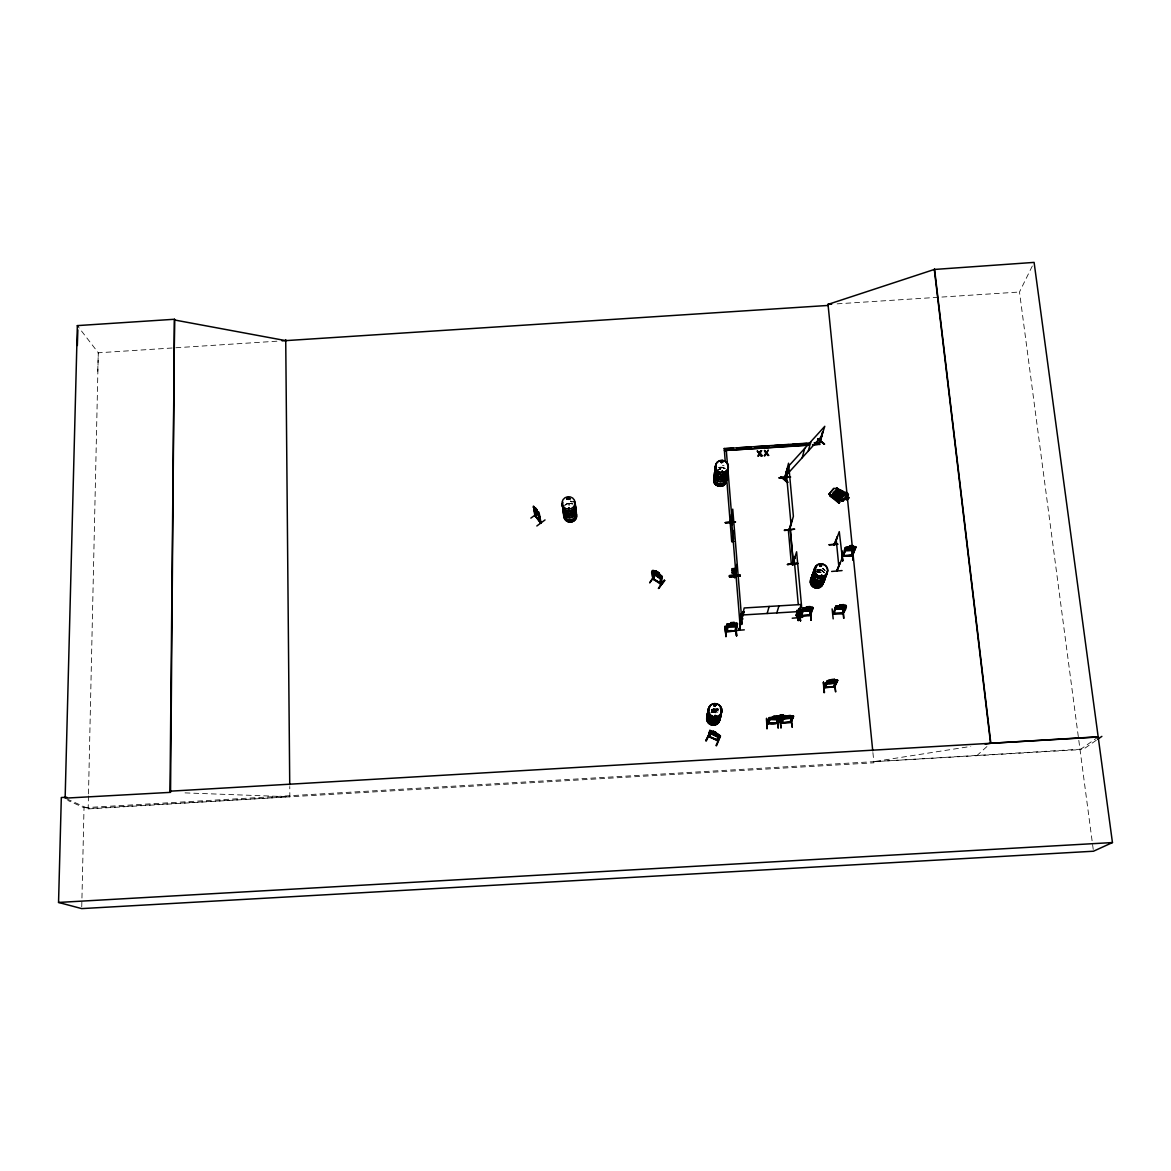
<?xml version="1.0" encoding="UTF-8"?>
<svg xmlns="http://www.w3.org/2000/svg" width="1171" height="1171" viewBox="0 0 1171 1171"><rect width="100%" height="100%" fill="white"/><g stroke="black" fill="none" stroke-linecap="round" stroke-linejoin="round"><path stroke-width="0.75" stroke-dasharray="5 3.75" d="M81.75 906.808L84.019 807.712L67.801 800.437M872.907 752.558L873.932 762.804L88.176 808.532L88.454 795.768M88.498 793.938L98.291 352.793L77.959 326.416M97.749 371.28L98.291 352.793L278.449 341.098M817.739 572.282L817.475 571.331M818.339 570.833L818.456 572.151L818.017 570.877M818.734 572.37L819.144 571.404M819.407 571.741L818.573 570.584M719.638 469.337L720.282 468.166L720.18 469.483A6.514 6.148 4.8 0 0 718.511 469.878M720.019 469.117L720.063 468.488M714.456 709.421L714.003 710.373L713.08 709.875M818.134 572.063L817.753 571.214M712.729 709.509L714.603 709.143M714.486 709.787L714.076 709.011L711.617 709.524A6.777 6.631 19.4 0 1 718.262 710.943M568.579 505.023L569.882 505.052M1093.231 849.429L1019.487 292.018L1033.334 263.943M976.716 755.763L989.305 744.419M564.539 505.418L567.379 503.53L570.789 503.413M1080.013 749.747L1098.135 737.013M1096.29 740.262L1083.746 749.016L873.815 761.648L970.788 746.41M713.52 708.967L718.306 710.856A6.777 6.631 19.4 0 0 711.646 709.538M713.124 710.402L714.295 710.475M565.842 504.35L569.077 503.296M568.638 504.35L569.399 504.203M713.402 708.748L714.208 708.806M713.051 710.695L717.969 712.363A6.645 6.499 19.6 0 0 711.383 711.06L713.066 710.738M711.046 712.392L716.198 712.758M720.253 468.137L721.234 468.327M720.194 469.425L718.511 469.732A6.411 6.06 4.8 0 1 720.209 469.395M816.582 569.999L818.324 569.604M818.324 570.599L817.446 571.858M815.967 571.887L821.032 572.209A6.572 6.25 16.2 0 0 816.011 571.872A6.587 6.265 16.2 0 1 821.032 572.18A6.675 6.353 16.2 0 0 817.621 571.565M837.133 303.845L1019.487 292.018M88.162 808.927L289.852 796.792L289.764 786.502M84.019 807.712L1080.16 749.645M185.018 792.884L289.852 796.792M818.295 569.677L821.749 570.248L824.428 572.458L823.198 571.272M712.773 712.085L714.515 712.202M723.839 467.727L725.259 468.737L722.2 467.214L718.789 467.522A6.411 6.06 4.7 0 1 725.171 468.663M722.185 467.331L723.81 467.858M820.037 569.823L821.705 570.365M570.467 501.173L572.107 501.7L570.467 501.188A6.47 6.162 -7.7 0 1 572.034 501.642M714.808 710.87L716.462 711.426M66.791 798.9L88.176 808.532M823.945 569.267L822.452 568.33L825.145 570.54M718.613 709.494L717.12 708.455L718.584 709.509A6.733 6.572 19.3 0 0 717.076 708.543M719.814 469.483L719.667 469.059M570.497 501.525A6.47 6.162 -7.7 0 1 572.092 502.037M570.497 501.305A6.558 6.25 -7.7 0 1 572.107 501.832M718.833 467.697A6.455 6.104 4.7 0 1 725.171 468.883M722.463 465.297A6.47 6.104 4.7 0 1 724.059 465.809M718.818 467.858A6.426 6.06 4.7 0 1 723.722 468.151M715.364 708.235A6.675 6.514 19.3 0 1 718.467 709.743M711.339 711.309A6.645 6.484 19.6 0 1 717.838 712.612M711.119 712.51A6.587 6.441 19.8 0 1 716.125 712.861A6.616 6.47 19.8 0 0 711.09 712.568M711.324 711.134A6.748 6.602 19.6 0 1 717.925 712.451M711.339 711.046A6.748 6.602 19.6 0 1 717.94 712.378M711.646 709.802A6.675 6.514 19.5 0 1 718.174 711.119M711.69 709.553A6.675 6.528 19.4 0 1 718.233 710.856M822.32 568.652A6.631 6.309 16 0 1 824.955 570.819M822.408 568.462A6.733 6.397 16 0 1 825.072 570.658M824.208 572.765A6.602 6.265 16.1 0 0 816.582 570.292A6.587 6.265 16.1 0 1 824.194 572.78A6.616 6.294 16.1 0 0 816.611 570.175M817.548 571.887A6.587 6.265 16.2 0 1 820.9 572.531M817.592 571.682A6.675 6.353 16.2 0 1 820.973 572.326M572.385 503.837L570.775 503.31L572.399 503.94M572.312 504.028A6.411 6.104 -7.6 0 0 564.656 505.477A6.411 6.104 -7.6 0 1 572.326 504.042M824.325 572.458A6.602 6.279 16.1 0 0 816.685 569.984A6.587 6.265 16.1 0 1 824.311 572.473"/><path stroke-width="1.5" d="M169.985 792.035L174.523 319.259L77.345 325.611L65.137 798.154L170.556 792.357L174.523 319.259M649.803 582.602L655.233 574.258M729.445 575.664L739.809 574.771L729.431 575.59L729.533 576.908L739.911 576.059L729.533 576.908M652.671 578.547C655.175 584.812 653.052 558.757 652.789 579.016M652.876 578.254C646.89 559.167 665.421 582.119 658.878 572.897L656.009 571.024L658.878 572.897M653.916 571.653L653.696 578.942M733.836 630.715L744.302 629.837M985.162 744.141L990.549 743.292L934.297 269.462L1034.095 262.392L1112.45 842.564L1093.465 851.229L81.707 908.608L58.55 902.446L61.316 797.524L66.791 797.217M655.672 574.405L654.75 573.849L656.697 574.039L654.926 571.785L659.697 574.917L657.868 574.8L659.727 577.098L654.589 573.146L654.633 571.419L656.082 572.048L656.097 571.111M656.009 571.024L655.921 572.048L654.062 570.833M656.58 571.58L658.292 572.707M77.345 345.504L77.857 329.885M658.775 572.868L658.673 575.825L656.009 574.083L656.067 572.356L658.731 574.097M664.294 580.055L658.541 588.457L664.704 580.45M660.693 583.582L660.429 583.963M661.234 584.417L660.4 584.007C658.936 580.904 662.435 575.415 660.664 576.483M660.868 576.191L660.634 583.29M660.605 578.737L661.527 578.576L661.688 576.03L661.439 584.139M661.322 583.67L652.964 578.576M652.862 578.518L661.395 584.007L661.688 576.03M819.554 565.593L820.505 564.568M819.656 565.315C819.568 568.096 823.315 564.92 820.49 564.539M820.095 565.769L819.963 565.125M821.281 565.739L821.208 565.051M819.817 566.003L819.7 565.783A6.763 6.426 16 0 1 821.515 565.798L820.403 564.846M821.354 575.795L821.779 575.093M792.606 564.876L792.401 564.29M797.671 617.703L799.969 609.798L797.612 616.458M785.229 478.105L784.614 478.558L788.537 463.218L793.382 516.294L789.664 529.658L789.649 528.282M658.424 588.398L664.704 580.479M784.585 477.709L785.112 478.602L784.702 477.358M785.097 478.427L785.009 477.68M730.689 523.32L732.739 509.136L737.13 562.944L734.89 576.556M734.29 575.063L736.135 566.705L734.422 575.268L734.319 573.922M735.007 576.483L734.627 577.684L737.247 564.495L741.711 619.283M730.119 522.281C731.436 527.038 733.192 500.646 730.119 523.349M715.393 705.396L714.53 706.011L714.017 704.927M715.642 715.979L714.925 715.554M714.954 715.964L716.008 715.774M720.838 461.272L721.351 462.823L722.434 461.564M721.073 461.506L721.029 462.223A6.499 6.133 4.6 0 1 722.858 462.369A6.587 6.221 4.6 0 0 721.131 462.325L720.97 462.15M721.995 471.152C723.737 472.25 720.999 471.781 722.434 471.371M784.35 530.024L794.685 529.175L784.409 530.536M567.847 499.27L567.32 498.217L568.769 497.543M567.686 498.451C568.579 496.065 569.472 500.368 567.613 498.524M568.345 508.331L568.96 507.672L569.267 508.565M567.408 498.67L568.359 499.373L569.238 498.319M569.296 498.597L569.194 498.085M789.693 529.526L791.494 520.51M789.781 529.16L789.283 528.297M792.928 565.022L795.138 556.562L792.328 564.378M785.17 478.178L784.614 477.578M734.861 574.756L734.685 574.244M810.581 442.96L724.19 448.683L733.192 448.112M726.313 450.411L727.498 464.975M734.173 572.443L734.964 568.799L733.588 569.077L732.519 570.497L733.28 572.121L735.856 571.741M735.461 521.988L725.2 522.647L730.558 522.573M836.738 570.804L839.988 562.958L837.016 570.526M837.089 570.95L836.592 571.009M833.957 544.647L837.411 536.596L834.66 544.72M834.133 544.325L834.059 545.071L834.513 544.222M733.705 541.426L731.699 541.558L733.749 541.192M735.476 521.885L725.2 522.647M757.33 451.069L759.232 453.514L757.33 451.069L759.628 452.957L760.813 450.659L759.628 452.957M734.407 574.785L734.319 574.156M757.769 456.119L759.262 453.323M725.039 626.456L725.976 636.6L725.215 626.324M734.978 577.654C738.638 554.439 734.158 582.675 734.539 576.513M761.121 455.9L759.701 453.806L761.121 455.9C764.473 456.5 756.232 449.708 761.94 455.856M727.089 624.041L725.639 631.755L735.154 630.993M725.683 631.037C729.328 633.57 727.542 614.658 725.713 631.696L735.93 631.081L737.408 624.377L736.427 624.084C735.11 636.395 736.764 628.066 725.874 631.55M761.545 450.791L760.784 450.85M727.952 624.597L726.664 631.052M725.918 636.57L725.142 626.353M768.527 455.446L766.698 452.826L768.527 455.446L766.302 453.397L764.356 455.709C768.352 453.616 761.267 447.381 766.215 452.533L768.147 450.381M739.809 574.741L739.867 576.103M706.318 740.936L709.875 733.09M764.356 455.709L765.131 455.651M730.689 622.679L734.188 622.591L730.689 622.679L730.25 625.387L733.485 625.197L733.822 623.631L730.572 623.821M766.215 452.533L764.765 450.411M731.348 622.811L733.441 622.679M766.302 453.397L767.722 455.49M708.499 736.354L718.072 741.009L719.477 735.022L710.958 730.748L709.772 730.441L708.455 736.544L718.321 740.467M710.504 731.802L709.772 731.07L710.665 731.48L709.377 736.954L708.572 736.574L709.919 730.543M709.509 736.822L710.665 731.48M734.056 622.504L733.895 623.455L735.564 623.528L735.227 625.08L733.353 625.856L728.523 625.49L728.83 623.938L730.528 623.631M734.012 623.426L734.188 622.474M716.301 733.309L713.037 731.729M736.427 624.084L735.11 630.481M712.583 734.349L713.329 731.216M736.822 625.768L737.423 623.514L736.325 623.206M737.423 623.411L736.017 631.125L735.066 630.935M713.842 731.568L715.774 732.49M741.916 623.894C739.15 593.068 743.717 643.596 740.687 615.624M736.515 635.824L736.178 625.797M740.306 622.562L739.282 630.247L744.185 607.969L801.227 604.514L797.407 615.595M738.842 629.852L738.769 628.973M740.672 622.533L739.223 630.276M743.175 611.906L744.156 612.199L743.175 611.906L741.521 619.152L742.619 619.152M741.653 618.449L742.531 618.947M715.613 735.783L716.447 732.665M744.127 611.848L741.741 619.181M716.52 745.795L720.458 735.988M718.35 735.461C720.56 733.617 715.481 740.833 717.428 740.189M779.681 477.914C811.166 475.353 762.555 479.568 784.746 477.051M718.511 735.125L717.208 740.672L718.072 740.745M781.159 476.992L787.805 482.086M718.906 736.793L719.418 735.154L718.394 734.451M718.145 740.321L708.704 736.193M819.422 442.023L820.256 440.94L819.51 441.965M784.585 478.456L787.175 468.751L785.112 478.602M785.946 479.671C783.823 479.656 786.605 475.807 787.263 471.093L787.863 470.42M787.293 474.065L785.492 480.169M534.913 515.503L540.782 523.115L538.923 513.908M802.194 457.729L804.682 448.449M808.268 451.04L810.844 441.672M788.376 530.156L790.381 530.024L788.376 530.156L791.274 563.295L793.294 563.178M791.859 520.495L789.313 529.687M767.151 613.502L769.142 606.461M820.168 441.277C819.612 445.463 826.711 417.344 819.641 441.555M814.182 442.74L819.568 442.404L815.894 442.916M812.469 444.995L819.759 444.263L812.557 444.702M797.714 563.251L787.424 564.495L797.817 563.588M787.424 564.495L797.729 563.28M824.34 444.277L817.636 439.257M791.274 563.295L793.367 562.944L790.381 530.024M776.812 612.916L778.949 605.875M834.499 544.998L839.27 531.634L842.71 561.011L841.744 550.941M821.852 575.547L820.959 575.634L822.013 575.283M838.099 489.873L832.42 496.197L839.666 502.066L838.963 503.164L830.122 496.006L830.766 494.952L831.395 496.123L830.766 494.952M713.622 705.118L714.588 704.342M709.45 732.212L710.446 733.47M836.27 488.395C838.992 490.356 834.718 489.244 836.797 487.809L839.431 489.946M710.943 730.792L709.816 730.484M836.094 488.922L836.797 487.809M721.585 462.472L721.687 461.111M798.124 610.223L796.178 615.492L797.217 615.331M798.754 608.905C801.257 606.168 793.338 617.293 797.261 615.785L796.47 615.185M797.729 616.561L799.969 609.798M797.627 617.732L801.579 606.417L796.602 551.775L792.474 565.242L792.416 564.1M838.963 503.164L839.666 502.066M796.909 610.413L798.417 620.601L797.407 610.501M797.963 620.513L796.865 610.559M801.198 616.034L800.188 616.136L802.779 608.188M810.552 614.877L800.144 616.107C804.521 602.026 803.979 611.774 800.993 616.151M801.257 615.434L803.555 608.759M800.54 620.835L798.988 610.925M802.721 617.278L792.24 618.215M806.277 607.778L806.585 606.783L810.069 606.578L809.629 607.486L811.254 607.676L810.639 609.286L808.649 610.076L803.935 609.696L806.687 606.812M837.733 544.295L829.127 544.691M807.214 606.915L809.307 606.798M569.34 508.273L568.462 508.624M809.629 607.603L810.069 606.578M768.557 719.389L777.778 719.55L768.557 719.389L769.23 717.603L778.817 716.754M769.362 717.721L767.093 723.458L777.764 722.58M767.356 723.868L768.088 723.868C772.684 714.822 767.913 717.501 767.356 723.927M768.117 723.151L768.264 723.385M768.161 723.4L770.181 718.057M809.6 614.877L812.03 608.247L812.981 608.188L809.556 615.331M810.771 610.881L813.113 607.544L812.059 607.339M812.981 608.188L810.478 615.478M773.226 716.491L772.406 718.628L775.685 718.409L776.183 717.164L772.889 717.384M773.241 716.608L770.635 718.731L777.456 718.291L777.954 717.047L776.534 716.271C777.105 717.662 775.041 715.042 773.123 716.593M810.932 620.352L810.537 610.208M773.768 716.564L779.784 716.008M811.079 620.323L810.054 610.12M831.644 571.448L842.066 570.584M732.519 570.497L734.568 568.652M842.578 560.997L841.803 550.941M777.442 717.706L777.939 716.462L779.798 716.125M845.564 547.472L855.913 546.725L852.693 555.361L842.198 555.874L852.62 555.405M844.511 550.092L853.278 550.341L854.83 549.448L853.366 550.487L845.301 550.868L844.496 549.975L845.652 547.369L842.271 556.269L852.605 555.317M836.987 571.009L841.934 558.684M846.384 547.999L845.433 548.057L846.384 547.999L843.179 556.21L843.471 555.522M846.413 548.35L843.135 555.713M776.622 722.844L778.774 717.501L779.784 717.808L777.515 723.21L776.578 723.268L778.774 717.501M776.856 723.122L776.797 722.536M780.076 715.452L779.198 717.603L782.491 717.413L783.501 715.115L779.959 715.32L783.501 715.115M777.69 719.418L779.725 716.93M767.371 723.151C771.323 725.376 783.004 724.278 778.744 716.784M780.618 715.54L782.74 715.408M849.648 545.847L848.375 548.979L851.58 548.775L852.342 546.959M850.161 545.979L852.239 545.847M852.883 545.657L852.488 546.74L854.069 546.857L853.308 548.672L851.273 549.55L846.648 549.082L847.38 547.267L849.151 546.916M853 545.613C854.288 547.033 845.345 545.086 853.015 545.715M781.73 722.8L780.545 722.697L783.033 716.945L784.307 716.652M783.516 715.232L781.145 716.711L778.378 716.271L780.31 716.915M783.018 716.828L782.287 718.613L783.194 719.17L792.738 718.043M733.28 572.121L734.393 568.886M734.729 573.863L734.92 574.859M851.668 555.698L852.459 554.878M781.54 723.049C784.453 720.794 782.521 716.008 783.882 717.647M852.459 555.64L855.738 547.428L854.786 547.486L851.537 555.039M784.263 717.311L784.79 716.052L783.106 715.935M832.127 608.891L833.181 618.874M786.561 716.476L790.264 715.613M786.956 715.818L786.034 717.852L789.327 717.633L789.869 716.389M853.235 560.353L852.151 550.297L853.205 560.221M787.483 715.774L789.62 715.642M839.49 605.758L835.86 606.168L834.85 608.51L835.787 609.374L834.967 608.496L835.977 606.168M832.757 613.531L843.105 613.15M833.693 613.633L832.713 614.19L835.977 606.285L837.265 605.919M836.753 607.105C836.182 604.704 834.367 614.424 833.854 613.911M790.249 715.496L791.64 716.271L791.084 717.516L784.277 717.969L784.79 716.711L786.663 716.374M839.973 604.792L838.743 607.588L841.993 607.398L842.71 605.773L839.461 605.963M839.592 605.788L843.354 604.558M840.485 604.909L842.578 604.778M790.967 722.492L780.662 722.873L791.054 722.302L793.411 716.667L792.445 716.725L789.971 722.083L790.996 721.717M790.176 722.024L792.445 716.725M793.396 716.154L791.274 718.643L792.24 727.367L790.879 718.613M793.543 716.257L784.263 716.52L793.528 716.14L791.069 722.375M839.87 604.88L843.369 604.675L842.842 605.48L844.452 605.656L843.72 607.295L841.686 608.086L837.002 607.69L837.719 606.066L839.578 605.67M842.988 605.553L843.369 604.675M834.367 687.055L837.66 680.307L836.606 680.014L837.543 680.322M841.934 613.223L843.105 612.916M842.974 605.436C853.308 601.953 835.626 624.714 845.228 606.593C842.988 617.395 843.018 612.609 833.005 613.926M843.164 608.232L843.735 618.244M710.007 733.046L705.776 740.789L710.255 731.348M715.993 745.561L720.443 735.974M719.067 736.72L717.852 736.852M713.227 731.143L716.403 732.768M716.213 733.222L713.139 732.065M823.418 682.269L824.413 692.588L823.55 682.166M836.636 682.151C822.393 688.065 823.711 677.424 836.665 679.985M824.238 687.714L827.194 680.937L828.453 680.483M834.542 686.821L824.15 687.655L826.989 681.376L827.985 681.683L825.043 687.597M824.999 687.157L827.956 681.317M825.145 686.982L824.194 687.187M534.825 515.445L533.552 506.867L535.689 515.46M831.205 679.619L830.034 681.976L833.313 681.785L834.001 680.41L830.722 680.6M830.854 680.468L831.22 679.736M831.732 679.707L833.854 679.575M834.513 679.429L834.133 680.161L835.772 680.307L835.069 681.683L828.278 682.078L828.951 680.717L830.839 680.366M834.147 680.278L834.645 679.385M833.635 687.157L834.66 686.426M833.547 687.084C833.928 683.396 841.32 674.686 834.469 686.996L824.121 687.611M836.518 682.166L837.66 680.19M834.616 681.61L835.64 691.944L834.133 681.537M758.545 456.061L759.701 453.806M766.654 453.016L768.176 450.191M760.067 453.426L761.589 450.601M785.141 479.642L788.917 465.795L824.794 426.303L819.949 441.365M785.068 479.964L786.019 479.202M733.588 569.077L734.861 568.696L736.032 569.984L734.964 568.799M714.12 704.766L715.086 704.84M721.746 462.443L722.126 461.696M660.488 583.246L660.4 584.007M652.994 573L660.664 578.825L654.004 574.463M649.861 582.777L655.658 574.39L660.093 576.761L660.166 575.034L658.746 573.79M797.231 615.434L796.514 615.639M824.223 686.996L834.513 686.587M842.051 613.223L832.698 613.706M741.77 618.478L742.634 618.83M842.447 555.552L851.537 555.464M732.665 571.404L734.422 569.033M781.203 476.846L787.805 482.306M836.738 488.6L833.84 488.424L828.878 494.177L830.473 495.875M829.009 494.147L833.84 488.424M836.489 498.392C823.696 492.04 833.532 499.783 838.012 497.953L842.944 492.201L842.813 491.088L838.26 489.229L842.754 491.235M781.203 476.992L787.395 482.672M837.66 490.854L848.155 494.85L841.129 492.508L837.426 493.137C837.411 488.79 833.737 491 836.475 493.445L832.508 494.689L836.533 494.133C836.46 498.524 840.134 496.138 837.528 493.825L841.1 492.625M842.476 501.217C843.852 500.31 835.435 499.358 834.059 497.441M835.831 498.626L841.876 501.217L843.442 500.705C849.004 495.187 851.507 493.43 842.227 491.41M831.571 495.596L837.294 489.229M786.678 474.826L822.013 435.89M990.549 743.292L1098.486 736.764M569.853 514.933L569.604 515.357M785.624 479.027L785.536 479.817M735.593 626.514L736.925 625.651L735.681 626.646L726.547 626.383L727.659 627.1M534.781 510.834L534.005 508.858L539.831 516.689M537.065 509.941L534.518 507.482L538.47 514.713L536.947 511.8L537.987 512.312L534.649 507.892L536.128 510.732L535.059 510.234L538.704 514.42M537.255 510.98L537.152 509.868M539.055 512.21L530.844 518.124M539.304 513.952L533.449 506.077L535.337 516.045M545.027 519.939L536.83 525.984M534.093 507.585L533.259 507.072M1097.681 739.282L1101.867 736.369M810.771 610.764L812.25 609.989M843.735 608.774L845.155 607.881M843.749 608.891L845.257 607.881M734.48 576.6L734.568 577.318M732.856 569.648L734.451 568.755M777.705 719.536L779.11 718.701M839.387 496.255L837.558 497.163L833.342 495.406L832.596 493.445L834.586 491.176L837.47 490.708L841.7 492.449C840.163 495.377 847.101 494.06 841.671 497.324L839.344 496.197M714.442 704.722L714.295 704.796A6.777 6.616 18.9 0 1 716.052 704.957M713.856 705.82L715.218 706.098M715.13 715.335L716.052 715.788M819.656 581.885L818.822 581.504M821.032 566.003L819.934 565.652M836.445 498.319L838.012 497.953M781.774 716.813L784.336 715.949L783.223 715.788M827.985 305.441L827.882 304.445L934.297 269.462M841.876 501.056L843.354 500.559M728.318 623.792L726.986 624.143L736.383 623.177M806.263 607.661L802.677 608.291L804.053 607.939M767.298 723.341L777.456 722.683M800.159 615.434L809.322 615.551M800.217 615.639L810.376 615.478M823.315 581.489L823.315 581.489A6.543 6.236 16.3 0 1 814.855 587.754A6.543 6.236 16.3 0 1 811.796 577.698M784.292 716.535L782.916 716.828L782.169 718.628L783.209 719.287M776.168 716.564L786.678 715.935L785.58 715.671M714.31 704.342L715.349 704.547M714.983 706.201L714.237 706.157M721.204 460.979L722.2 461.169M568.477 498.861L567.584 498.348M722.419 471.079L721.775 471.781M766.493 718.438L766.99 728.904L766.639 718.438M823.506 682.283L823.945 692.617M720.868 714.09L720.912 714.047A6.733 6.572 19.3 0 1 712.07 720.677A6.733 6.572 19.3 0 1 709.084 710.065M787.263 469.644L786.81 468.781M731.963 515.181L731.524 514.303M795.226 557.469L794.772 556.591M729.474 576.117L739.823 575.429M729.489 576.352L739.838 575.693M741.697 618.669L742.487 618.434M872.732 750.743L828.029 304.431L831.673 304.197M282.094 340.863L828.117 305.441L828.029 304.431M786.839 715.803L790.396 715.569M769.245 718.496L770.211 718.423M779.784 717.808L778.817 717.867L782.887 717.545M792.474 717.091L793.455 717.033M780.647 722.697L791.142 722.009M736.779 447.893L751.167 446.985M754.768 446.751L769.142 445.858M774.543 445.507L788.932 444.614M792.518 444.38L806.907 443.472M808.956 444.936L724.351 450.542L807.082 445.331M829.068 544.852L837.733 544.134M761.165 455.724L761.984 455.665M767.766 455.299L768.571 455.256M854.976 546.564L846.911 547.047M845.213 548.204L855.562 547.574M855.767 547.779L854.786 547.486M736.369 568.272L731.802 568.74L732.138 572.985M735.271 572.926L732.138 572.956M806.702 606.929L809.951 606.724M804.023 607.91L812.132 607.412L809.761 607.559M837.236 605.905L846.326 605.656M802.633 609.169L803.599 609.11M845.228 606.593L846.194 606.534M742.575 614.98L798.739 611.584M727.03 625.007L727.981 624.948M736.457 624.436L737.408 624.377M735.681 626.529L727.572 627.144M834.645 679.502L831.117 679.722M827.019 681.727L827.985 681.683M836.562 681.171L837.528 681.112M826.946 683.44L835.186 683.059M783.092 715.818L785.639 715.642M778.993 718.13L782.272 717.94M777.939 718.731L784.541 718.452M170.571 791.157L1098.135 737.013M58.55 902.446L1112.45 842.564M843.72 618.347L842.696 608.144M535.059 514.816L541.017 522.837L539.333 513.806M778.759 716.901L779.857 717.033M175.035 320.078L285.739 340.629M812.074 607.456L813.011 607.676M854.903 546.594L855.796 546.857M713.183 731.86L711.529 731.304L711.265 732.504L717.472 735.432L717.75 734.246L716.184 733.28M734.524 568.93L735.417 569.267M661.03 584.344L652.818 578.972M841.334 493.913L843.662 494.923M843.032 492.493L848.155 494.85M842.944 493.372L847.16 495.157L846.838 496.68L849.297 497.675L847.116 500.105L844.803 498.948L842.959 499.841L838.758 498.041L838.041 496.065M841.861 494.586L846.077 496.372L844.057 498.626L839.841 496.841M834.469 496.987L842.886 500.764M712.876 733.251L715.862 734.671M652.935 571.419L653.711 571.931M789.561 528.575L789.269 529.555M730.206 523.422L730.119 522.383M797.202 617.615L797.144 616.605M826.111 682.781L827.063 683.513M818.017 438.905L824.604 444.102L817.739 439.11M836.606 488.336L839.241 490.473M832.244 496.709L839.49 502.579M830.298 495.479L839.139 502.652M540.621 522.983L534.81 515.24M801.959 610.486L802.808 611.247L801.842 610.618M660.751 575.107L661.63 576.117M834.308 496.782L835.918 498.553M77.345 325.611L77.959 326.416M534.913 510.805L539.45 516.748M537.284 510.863L540.197 522.442M535.601 507.994L536.786 509.561M535.498 508.785L537.723 513.132L537.094 509.824M934.517 268.891L990.812 743.058M836.226 539.758L838.831 566.413M799.603 609.813L799.691 610.735M819.568 442.404L819.671 444.541M734.803 569.179L735.11 572.312M780.091 717.56L781.042 728.099L779.549 717.691M777.939 719.433L778.188 728.172L777.427 719.375M799.544 610.764L800.481 620.981L799.193 612.579M786.297 472.279L791.04 524.623M794.216 559.606L798.271 604.47M798.768 609.857L799.09 613.458M790.308 530.287L793.133 561.451M736.135 566.705L736.222 567.628L735.769 566.735M727.835 468.341L732.417 524.798M732.856 530.258L733.588 539.363M731.348 517.553L735.651 570.599M735.769 572.136L740.145 626.119M724.234 448.391L725.23 461.462M726.591 477.563L731.699 541.558M285.724 339.634L289.735 784.672M574.566 504.145A6.47 6.162 -7.7 0 1 570.336 513.615A6.47 6.162 -7.7 0 1 562.841 506.355A6.558 6.25 -7.7 0 0 570.336 513.571A6.558 6.25 -7.7 0 0 574.624 503.954M574.346 501.598A6.587 6.265 -7.7 0 1 573.322 509.619A6.587 6.265 -7.7 0 1 564.861 510.146A6.587 6.265 -7.7 0 1 562.973 502.315M566.793 499.153A6.587 6.265 -7.7 0 1 570.189 498.934M574.522 503.75A6.47 6.162 -7.7 0 1 570.277 513.235A6.47 6.162 -7.7 0 1 562.783 505.974M574.288 501.788A6.499 6.177 -7.7 0 1 570.028 511.303A6.499 6.177 -7.7 0 1 562.504 504.013M574.244 501.393A6.499 6.192 -7.7 0 1 569.97 510.907A6.499 6.192 -7.7 0 1 562.446 503.618M566.793 498.978A6.499 6.192 -7.7 0 1 570.145 498.758M563.675 512.796A6.484 6.177 -7.6 0 0 571.185 520.07A6.484 6.177 -7.6 0 0 575.429 510.571A6.484 6.177 -7.6 0 1 571.17 519.953A6.484 6.177 -7.6 0 1 563.661 512.678M575.605 512.649A6.382 6.075 -7.6 0 1 572.238 521.798A6.382 6.075 -7.6 0 1 563.91 516.426A6.382 6.075 -7.6 0 0 572.224 521.724A6.382 6.075 -7.6 0 0 575.605 512.576M575.883 509.722A6.499 6.206 -7.6 0 1 569.194 517.904A6.499 6.206 -7.6 0 1 563.91 508.961M575.766 509.502A6.426 6.118 -7.6 0 1 569.165 517.582A6.426 6.118 -7.6 0 1 563.954 508.756M727.718 470.888A6.47 6.104 4.7 0 1 719.243 477.08A6.47 6.104 4.7 0 1 716.359 467.273M727.82 470.742A6.558 6.192 4.7 0 1 719.228 477.021A6.558 6.192 4.7 0 1 716.301 467.068M727.059 471.503A6.455 6.104 4.7 0 1 724.132 478.822A6.455 6.104 4.7 0 1 715.964 477.3A6.455 6.104 4.7 0 1 716.067 469.439M727.074 471.269A6.441 6.075 4.7 0 1 721.482 479.29A6.441 6.075 4.7 0 1 714.676 472.045M715.203 470.537A6.441 6.075 4.7 0 1 716.125 469.22M715.686 465.912A6.587 6.221 4.6 0 0 721.248 474.87A6.587 6.221 4.6 0 0 727.835 466.644A6.587 6.221 4.6 0 1 721.277 474.738A6.587 6.221 4.6 0 1 715.701 465.78M727.733 466.819A6.499 6.133 4.6 0 1 721.234 474.928A6.499 6.133 4.6 0 1 715.744 466.087M727.791 466.409A6.499 6.133 4.6 0 1 721.292 474.518A6.499 6.133 4.6 0 1 715.788 465.663M727.777 470.464A6.484 6.118 4.7 0 1 719.301 476.67A6.484 6.118 4.7 0 1 716.403 466.848M726.693 477.87A6.397 6.045 4.8 0 1 719.126 484.209A6.397 6.045 4.8 0 1 714.544 475.602M726.444 476.158A6.484 6.133 4.8 0 1 719.975 484.267A6.484 6.133 4.8 0 1 714.486 475.426M727.015 471.635A6.441 6.075 4.7 0 1 720.589 479.656A6.441 6.075 4.7 0 1 715.159 470.903M726.693 473.889A6.426 6.075 4.8 0 1 720.282 481.91A6.426 6.075 4.8 0 1 714.852 473.157M726.752 477.475A6.397 6.045 4.8 0 1 719.184 483.813A6.397 6.045 4.8 0 1 714.603 475.192M726.752 473.479A6.426 6.075 4.8 0 1 720.341 481.501A6.426 6.075 4.8 0 1 714.91 472.747M720.765 711.134A6.733 6.587 19.1 0 1 717.706 719.038A6.733 6.587 19.1 0 1 709.216 717.325A6.733 6.587 19.1 0 1 709.333 708.85M709.275 708.704A6.836 6.675 19.1 0 0 709.158 717.296A6.836 6.675 19.1 0 0 717.779 719.023A6.836 6.675 19.1 0 0 720.868 711.017A6.836 6.675 19.1 0 1 717.794 718.95A6.836 6.675 19.1 0 1 709.172 717.223A6.836 6.675 19.1 0 1 709.289 708.616A6.733 6.572 19.1 0 0 709.275 717.076A6.748 6.587 19.1 0 0 717.764 718.789A6.748 6.587 19.1 0 0 720.824 710.885A6.733 6.572 19.1 0 1 717.764 718.774A6.733 6.572 19.1 0 1 709.275 717.076A6.748 6.587 19.1 0 1 709.377 708.587M720.765 714.237A6.689 6.528 19.3 0 1 712.041 720.824A6.689 6.528 19.3 0 1 709.084 710.285M720.414 707.913A6.865 6.704 18.9 0 1 719.096 716.886A6.865 6.704 18.9 0 1 709.86 716.242A6.865 6.704 18.9 0 1 709.582 707.152M714.251 704.913A6.865 6.704 18.9 0 1 716.037 705.03M721.116 709.611A6.763 6.616 19 0 1 714.369 718.321A6.763 6.616 19 0 1 708.66 708.748M714.237 705.088A6.763 6.616 19 0 1 715.993 705.22M720.37 707.796A6.777 6.616 18.9 0 1 719.082 716.652A6.777 6.616 18.9 0 1 709.963 716.008A6.777 6.616 18.9 0 1 709.685 707.05M719.784 715.422A6.66 6.499 19.6 0 1 713.154 724A6.66 6.499 19.6 0 1 707.547 714.573A6.748 6.602 19.6 0 0 713.154 724A6.748 6.602 19.6 0 0 719.887 715.305A6.748 6.602 19.6 0 1 713.168 723.927A6.748 6.602 19.6 0 1 707.489 714.369A6.66 6.514 19.6 0 0 712.334 723.634A6.66 6.514 19.6 0 0 720.194 716.842M719.506 716.667A6.631 6.484 19.8 0 1 716.491 724.439A6.631 6.484 19.8 0 1 708.133 722.77A6.631 6.484 19.8 0 1 708.25 714.412M719.506 716.579A6.616 6.47 19.8 0 1 716.506 724.337A6.616 6.47 19.8 0 1 708.162 722.668A6.616 6.47 19.8 0 1 708.279 714.339M707.767 712.949A6.777 6.631 19.4 0 0 712.597 722.434A6.777 6.631 19.4 0 0 720.589 715.51A6.689 6.528 19.5 0 1 712.597 722.419A6.689 6.528 19.5 0 1 707.826 713.08M707.782 712.876A6.777 6.631 19.4 0 0 712.612 722.361A6.777 6.631 19.4 0 0 720.619 715.437A6.689 6.543 19.4 0 1 712.641 722.185A6.689 6.543 19.4 0 1 707.884 712.817M826.272 573.805A6.733 6.397 16 0 1 821.354 580.45A6.733 6.397 16 0 1 813.523 576.791A6.733 6.397 16 0 1 815.733 568.872M825.394 575.854A6.602 6.265 16.1 0 1 817.724 582.441A6.602 6.265 16.1 0 1 812.879 573.468A6.616 6.294 16.1 0 0 817.753 582.353A6.587 6.265 16.1 0 0 825.379 575.869A6.616 6.294 16.1 0 1 817.753 582.353A6.587 6.265 16.1 0 1 812.894 573.468M813.801 572.092A6.602 6.265 16.1 0 1 815.06 571.024M816.494 566.749A6.763 6.426 16 0 0 814.269 574.712A6.763 6.426 16 0 0 822.13 578.386A6.763 6.426 16 0 0 827.077 571.711A6.66 6.338 16 0 1 818.353 578.254A6.66 6.338 16 0 1 815.221 568.037M827.077 571.477A6.675 6.338 16 0 1 822.203 578.079A6.675 6.338 16 0 1 814.445 574.449A6.675 6.338 16 0 1 816.626 566.588M819.846 565.534A6.675 6.338 16 0 1 821.588 565.652M826.067 575.576A6.631 6.309 16 0 1 818.427 580.538A6.631 6.309 16 0 1 813.04 573.087M813.552 571.521A6.631 6.309 16 0 1 815.748 569.062M823.901 579.806A6.558 6.236 16.3 0 1 817.987 586.451A6.558 6.236 16.3 0 1 810.888 580.596M810.961 578.957A6.558 6.236 16.3 0 1 813.64 574.99M823.652 578.05A6.645 6.323 16.3 0 1 820.256 585.895A6.645 6.323 16.3 0 1 811.708 583.129A6.645 6.323 16.3 0 1 813.625 574.8M823.242 581.504A6.528 6.221 16.3 0 1 814.826 587.813A6.528 6.221 16.3 0 1 811.781 577.771M824.808 577.625A6.675 6.353 16.2 0 1 816.216 584.08A6.587 6.265 16.2 0 1 813.113 573.995M823.652 577.859A6.558 6.236 16.2 0 1 820.3 585.602A6.558 6.236 16.2 0 1 811.869 582.865A6.558 6.236 16.2 0 1 813.757 574.639M824.677 577.757A6.587 6.265 16.2 0 1 816.187 584.109A6.675 6.353 16.2 0 1 813.084 573.819A6.675 6.353 16.2 0 0 816.246 583.963A6.675 6.353 16.2 0 0 824.852 577.523A6.572 6.25 16.2 0 1 816.319 583.758A6.572 6.25 16.2 0 1 813.245 573.658A6.587 6.265 16.2 0 0 816.319 583.773A6.587 6.265 16.2 0 0 824.808 577.405M806.263 607.969L805.677 609.593L808.912 609.388L809.512 607.778L806.263 607.969M786.546 715.832L785.785 717.618L786.663 715.818M710.416 733.353L717.867 737.013L710.387 733.309M836.401 491.922L834.411 494.191L838.626 495.948L840.632 493.679L836.401 491.922M842.169 494.865L840.88 496.328L842.93 495.172L842.169 494.865M847.599 497.573L846.296 499.022L848.36 497.895L847.599 497.573M729.284 624.055L731.304 624.89L728.801 626.002L731.963 625.021L734.788 625.651L732.739 624.787L735.154 623.733L732.095 624.641L729.284 624.055M847.848 547.384L849.575 548.365L846.823 549.667L850.19 548.54L852.781 549.301L851.01 548.277L853.644 547.062L850.424 548.101L847.848 547.384M804.989 608.203L806.819 609.066L804.155 610.223L807.448 609.213L810.156 609.857L808.268 608.964L810.844 607.881L807.653 608.818L804.989 608.203M838.173 606.197L839.944 607.061L837.192 608.232L840.558 607.207L843.193 607.866L841.393 606.973L844.042 605.875L840.793 606.812L838.173 606.197M771.587 717.618L773.533 718.247L770.899 719.184L776.973 718.789L774.982 718.145L777.529 717.252L771.587 717.618M829.419 680.834L831.234 681.551L828.468 682.561L834.542 682.195L832.683 681.463L835.347 680.512L829.419 680.834M785.258 716.842L787.175 717.472L784.511 718.409L790.601 718.013L788.639 717.369L791.215 716.476L785.258 716.842M825.57 575.649L825.54 575.664A6.587 6.265 16.1 0 1 817.841 582.119A6.602 6.279 16.1 0 1 812.996 573.161A6.587 6.265 16.1 0 0 817.841 582.119A6.602 6.279 16.1 0 0 825.511 575.547L825.54 575.664M726.459 479.89L726.415 479.89A6.353 6.001 4.8 0 1 718.057 485.994A6.382 6.031 4.8 0 1 715.203 476.319A6.338 5.987 4.8 0 0 718.086 485.848A6.338 5.987 4.8 0 0 726.371 479.759L726.459 479.817A6.382 6.031 4.8 0 1 718.057 485.95A6.353 6.001 4.8 0 1 715.232 476.348A6.382 6.031 4.8 0 0 718.057 485.95A6.382 6.031 4.8 0 0 726.401 479.905M810.844 610.794L802.721 611.277L810.844 610.794M843.808 608.803L835.67 609.286L843.808 608.803M736.574 635.941L735.651 625.695L736.574 635.941M568.901 515.664A6.455 6.148 -7.6 0 0 575.547 507.541A6.455 6.148 -7.6 0 1 568.916 515.752A6.455 6.148 -7.6 0 1 563.675 506.882A6.455 6.148 -7.6 0 0 568.901 515.664M565.578 508.521A6.528 6.221 -7.7 0 0 575.063 502.52A6.528 6.221 -7.7 0 0 564.978 497.763A6.528 6.221 -7.7 0 0 565.578 508.521M717.677 471.123A6.514 6.148 4.6 0 0 728.303 467.683A6.514 6.148 4.6 0 0 719.755 460.671A6.514 6.148 4.6 0 0 717.677 471.123A6.499 6.133 4.6 0 0 728.303 467.683A6.499 6.133 4.6 0 0 719.755 460.701A6.499 6.133 4.6 0 0 717.677 471.123M709.45 713.9A6.806 6.645 18.8 0 0 721.175 713.198A6.806 6.645 18.8 0 0 714.544 703.566A6.806 6.645 18.8 0 0 709.45 713.9M709.465 713.959A6.763 6.602 18.8 0 0 721.116 713.256A6.763 6.602 18.8 0 0 714.53 703.683A6.763 6.602 18.8 0 0 709.465 713.959M815.66 573.673A6.689 6.353 15.9 0 0 827.165 572.956A6.689 6.353 15.9 0 0 820.49 563.763A6.689 6.353 15.9 0 0 815.66 573.673M815.616 573.834A6.66 6.323 15.9 0 0 827.063 573.117A6.66 6.323 15.9 0 0 820.432 563.968A6.66 6.323 15.9 0 0 815.616 573.834"/></g></svg>
